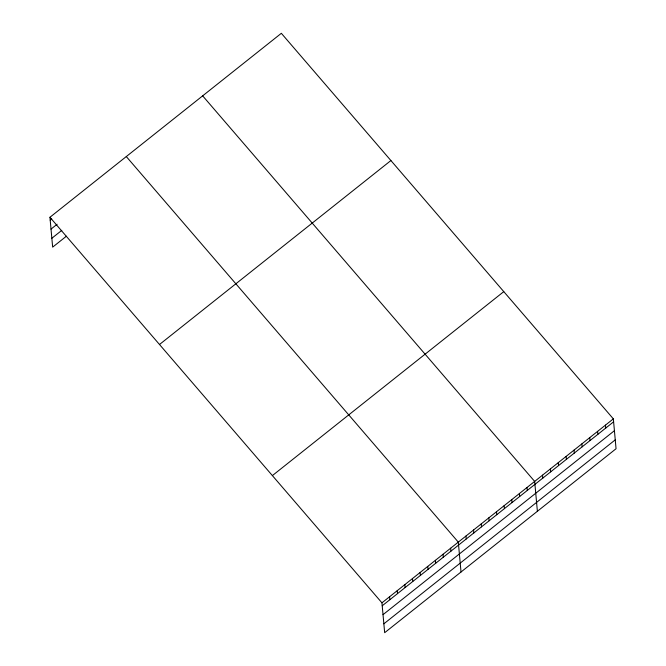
<?xml version="1.0" encoding="UTF-8"?>
<svg xmlns="http://www.w3.org/2000/svg" width="666" height="666" viewBox="0 0 666 666"><rect width="100%" height="100%" fill="white"/><g stroke="black" fill="none" stroke-linecap="round" stroke-linejoin="round"><path stroke-width="1" d="M49.942 217.266L281.335 33.3L613.344 418.864L616.058 448.734L384.665 632.7L381.943 602.83L49.942 217.266L52.656 247.136L66.4 236.205M50.208 220.213L51.732 218.997M51.016 229.096L57.126 224.242M51.848 238.253L61.78 230.361M159.499 344.505L390.9 160.539M272.386 475.591L503.779 291.625M381.943 602.83L613.344 418.864M382.217 605.777L613.611 421.811M383.025 614.66L614.418 430.694M383.857 623.817L615.251 439.851M202.664 95.846L534.665 481.41L537.387 511.28M126.299 156.56L458.308 542.124L461.022 571.994M605.477 425.116L605.744 428.063M597.61 431.377L597.877 434.324M589.743 437.629L590.009 440.576M581.876 443.881L582.142 446.828M574.009 450.141L574.275 453.088M566.142 456.393L566.408 459.34M558.266 462.645L558.541 465.592M550.399 468.906L550.674 471.853M542.532 475.158L542.807 478.105M527.031 487.487L527.297 490.426M519.397 493.556L519.663 496.503M511.763 499.625L512.029 502.572M504.12 505.694L504.395 508.641M496.486 511.771L496.753 514.71M488.852 517.84L489.119 520.787M481.218 523.909L481.485 526.856M473.576 529.978L473.851 532.925M465.942 536.055L466.208 538.994M450.674 548.193L450.94 551.14M443.032 554.262L443.306 557.209M435.398 560.331L435.664 563.278M427.763 566.408L428.03 569.355M420.129 572.477L420.396 575.424M412.487 578.546L412.762 581.493M404.853 584.615L405.119 587.562M397.219 590.692L397.485 593.631M389.585 596.761L389.851 599.708"/></g></svg>
